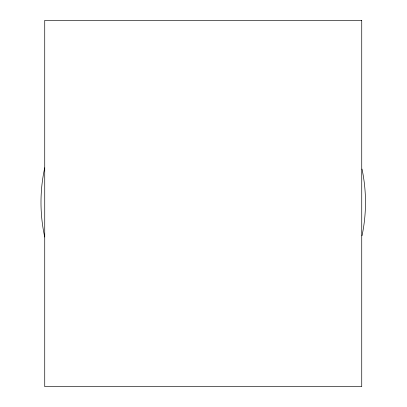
<?xml version="1.0" encoding="UTF-8"?>
<svg xmlns="http://www.w3.org/2000/svg" width="407" height="407" viewBox="0 0 407 407"><rect width="100%" height="100%" fill="white"/><g stroke="black" fill="none" stroke-linecap="round" stroke-linejoin="round"><path stroke-width="0.61" d="M362.016 169.053A162.245 162.245 0 0 1 362.016 235.765M44.724 237.001A162.245 162.245 0 0 1 44.724 167.811M361.737 20.35L44.734 20.35L44.734 386.65L361.737 386.65L361.737 20.35"/></g></svg>
